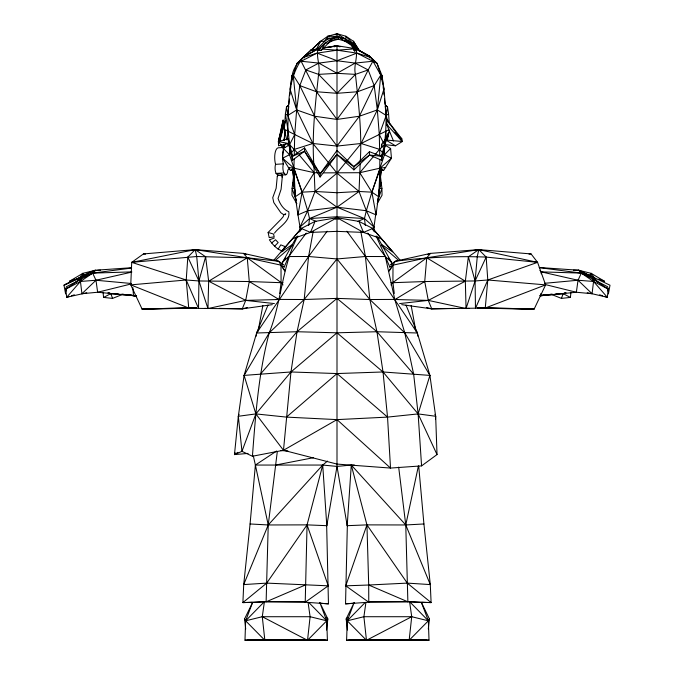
<?xml version="1.0" encoding="UTF-8"?>
<svg xmlns="http://www.w3.org/2000/svg" width="674" height="674" viewBox="0 0 674 674"><rect width="100%" height="100%" fill="white"/><g stroke="black" fill="none" stroke-linecap="round" stroke-linejoin="round"><path stroke-width="1.01" d="M308.675 225.47L309.543 218.561L307.664 210.718L302.104 192.166L289.517 154.708L289.525 144.826L288.245 131.548L285.405 113.898L286.467 107.115L288.674 104.858M327.48 461.083L322.72 465.052L307.058 524.878L305.229 602.227L328.457 603.853L326.595 522.535M353.901 169.89L353.909 166.731L369.436 151.709L381.56 156.292L381.543 160.227L369.478 155.037L353.909 166.731L337 154.464L320.091 173.841L320.099 177.001L337 154.464L353.901 169.89L369.478 155.037L369.436 151.709M320.099 177.001L304.522 151.254L304.564 147.935L292.44 156.292L292.457 160.227L304.522 151.254L320.091 173.841L337 150.445L353.909 166.731M418.706 466.088L423.921 523.968L430.29 584.585L431.107 602.607L407.871 601.806L368.771 602.227L345.543 603.853L347.405 522.535M374.643 231.915L373.994 227.045L376.067 211.737M196.496 307.858L142.239 308.903L196.496 307.858L142.256 309.433L130.756 284.875L131.708 262.354L143.444 253.929L195.207 249.607L196.724 256.516L198.914 280.957L198.527 308.389L242.269 308.861L272.288 304.648M291.952 79.549C291.497 66.718 301.868 58.183 310.748 50.601L320.563 41.299L327.842 36.236L337 33.7L345.863 36.236L353.437 41.299L359.469 50.601L369.335 56.06L377.086 63.415L381.99 75.488L383.986 88.985L386.185 115.439L385.755 131.548L384.475 144.826L384.483 154.708L371.896 192.166L366.336 210.718L364.457 218.561L365.325 225.47M277.317 451.487L268.235 524.962L266.129 601.806L242.893 602.607L243.71 584.585L250.079 523.968L255.387 465.052L253.348 455.995M299.357 231.915L300.006 227.045L297.975 214.88L307.664 210.718L337 207.196L366.336 210.718L376.025 214.88L379.504 188.45L379.858 159.797M313.848 164.355C311.784 134.32 315.339 104.217 318.566 74.376C320.723 65.707 315.811 57.138 318.103 48.747L320.091 48.427M294.176 158.752L293.898 168.155L295.305 196.724L297.975 214.88L302.104 192.166L314.219 172.704L313.941 166.444M294.268 155.618L294.698 134.547L296.67 109.938L299.812 85.606L305.827 69.953L318.869 63.086L337 60.736L356.9 53.103L371.003 57.576L380.759 75.151L383.986 88.985L377.33 109.938L361.087 143.486L337 173.108L314.977 191.475L307.664 210.718L300.006 227.045L301.514 228.503M326.57 630.038L327.834 618.985L319.779 602.43L326.747 620.805L327.396 640.207L244.982 640.207L245.639 620.805L252.607 602.43L264.419 601.638L304.85 601.638M369.15 601.638L409.581 601.638L421.393 602.43L428.361 620.805L429.018 640.207L346.604 640.207L347.253 620.805L354.221 602.43L346.166 618.985L347.43 630.038M360.202 163.31L359.023 191.475L366.336 210.718L373.994 227.045L372.486 228.503M360.295 161.221C362.039 132.23 358.517 103.181 355.434 74.376C353.277 65.707 358.189 57.138 355.897 48.747L337 45.731L323.073 47.955M377.844 199.639L378.695 196.724L380.01 169.073L383.557 170.547L391.451 158.213L390.6 148.457L384.475 144.826L379.302 134.547L377.33 109.938L374.188 85.606L368.173 69.953L355.131 63.086L337 60.736L317.1 53.103L302.997 57.576C285.085 81.31 289.264 111.918 287.318 139.729M435.505 419.38L435.665 416.271L429.902 375.401L417.375 332.998L406.009 305.095M380.835 170.252L379.504 188.45L378.518 193.455M286.669 139.855L284.352 129.282L285.405 113.898L287.815 115.439L294.698 134.547L312.913 143.486L337 146.081L361.087 143.486L388.864 129.737M423.921 523.968L405.765 524.962L366.942 524.878L347.203 525.678L351.28 465.052L354.423 465.052M326.536 623.846L326.747 620.805L327.834 618.985L326.342 617.578M284.816 271.142L278.674 261.242L247.265 257.805L195.207 249.607L187.827 257.089L186.218 279.996L188.737 308.018L198.527 308.389L186.218 279.996L131.708 262.354L195.207 249.607L243.474 253.382L278.674 261.242L283.678 264.756M539.284 267.629L581.333 273.122L607.628 286.753L608.234 289.138L607.308 297.293L592.075 293.729L576.363 292.246L540.514 295.776L540.666 293.746M381.492 147.564L381.754 144.228L388.283 135.533L388.249 133.46M267.991 305.095L256.626 332.998L244.098 375.401L255.876 413.912L283.484 450.274L337 464.083L390.516 468.068L421.579 465.886L437.022 454.579L435.665 416.271L418.124 413.912L387.533 417.105L337 419.616L283.484 450.274L252.421 456.239C255.581 414.805 258.546 373.16 269.238 332.83C281.833 301.337 281.833 266.045 297.9 235.951M390.928 282.768L424.73 281.538L475.086 280.957L487.782 279.996L545.611 284.875L485.263 308.018L431.731 308.861L428.285 300.393L424.73 281.538L426.735 257.805L430.526 253.382L478.793 249.607L531.07 253.929L537.574 262.354L545.611 284.875L534.238 308.903L531.744 309.433L477.504 307.858L534.238 308.903L477.504 307.858M283.746 144.396L282.549 158.213L290.443 170.547L293.99 169.073L302.104 192.166L314.977 191.475L337 192.722L359.023 191.475L371.896 192.166L378.695 196.724M284.099 140.344L284.63 134.261M396.042 299.534L428.285 300.393L466.046 308.549L475.086 280.957L477.276 256.516L478.793 249.607L537.574 262.354L487.782 279.996L475.473 308.389L475.086 280.957L468.379 256.794L478.793 249.607L486.173 257.089L537.574 262.354M283.484 450.274L290.974 371.972L297.049 331.734L304.159 299.526L308.599 256.499L313.132 231.73M381.063 170.429L380.481 176.495L381.914 188.341L379.504 188.45L381.198 169.789M399.025 137.665L401.898 140.731L401.898 138.987L387.213 120.09L386.8 124.639L393.473 140.984M485.263 308.018L487.782 279.996L486.173 257.089C455.885 255.884 425.404 257.367 395.326 261.242L390.322 264.756M283.805 144.261L283.4 148.457L289.517 154.708L294.454 149.35L312.913 143.486L337 173.108L359.023 191.475L337 207.196L309.543 218.561L300.006 227.045M284.209 140.074L285.119 130.646M277.317 176.108L276.138 188.299L272.734 197.718L273.804 202.571L280.856 212.748L283.872 214.829L283.19 216.683L280.814 219.505L268.109 232.454L269.204 237.577L274.183 236.86L273.585 234.047L268.109 232.454M282.313 176.639L281.092 189.284L278.042 198.459C279.853 203.708 283.358 209.53 288.792 211.746C290.46 221.392 279.322 226.498 274.495 233.111M387.668 121.371L386.185 115.439L377.33 109.938L380.759 75.151L377.086 63.415L369.335 56.06L355.897 48.747L337 50.196L317.1 53.103L296.914 63.415L293.241 75.151L296.67 109.938L312.913 143.486M248.057 453.417L234.468 454.596L238.335 416.271L244.098 375.401L269.238 332.83L304.159 299.526L337 258.951L365.401 256.499L385.326 256.55L391.383 262.119L392.032 264.082M377.33 109.938L359.368 116.231L337 119.433L314.632 116.231L296.67 109.938L287.815 115.439L288.784 106.214M288.994 104.167L289.534 99.044M289.963 94.95L290.182 92.902M290.612 88.808L290.831 86.752M291.151 83.686L292.011 75.488L293.241 75.151L299.812 85.606L314.632 116.231L337 146.081L359.368 116.231L374.188 85.606L380.759 75.151L381.99 75.488L382.849 83.686M550.978 294.218L561.434 298.405L570.415 297.411L570.962 292.213M252.607 602.43L244.552 618.985L245.639 620.805L262.279 616.718L307.529 640.3L310.107 616.718L308.111 602.64M347.658 617.578L346.166 618.985L347.253 620.805L363.893 616.718L411.721 616.718L428.361 620.805L409.581 601.638L411.721 616.718L409.143 640.3L428.361 620.805L429.448 618.985L421.393 602.43M256.28 336.124L256.626 332.998L258.698 329.392M428.302 629.027L429.448 618.985M587.222 292.769L592.075 293.729L593.558 281.462L592.825 278.623L608.234 289.138L607.628 290.941M279.727 293.51L281.083 282.524L280.991 265.152L247.265 257.805L196.724 256.516L131.708 262.354M590.862 276.273L591.216 273.366L578.688 270.24L539.31 267.511M468.379 256.794L465.346 281.201L466.046 308.549L469.171 308.355M262.279 616.718L264.419 601.638L245.639 620.805L264.857 640.3L262.279 616.718L310.107 616.718L326.747 620.805L307.529 640.3M365.889 602.64L363.893 616.718L366.471 640.3L411.721 616.718M594.274 280.367L594.569 278.303L591.814 276.517L578.688 270.24L573.439 270.215M292.011 75.488L290.014 88.985L296.67 109.938M250.079 523.968L268.235 524.962L307.058 524.878L326.797 525.678L337 466.416L337 217.719L315.019 221.409L301.261 228.461L273.61 260.434M381.214 184.263L381.543 182.418L379.504 188.45M282.246 264.149L282.617 262.119L296.72 236.641M258.142 330.976L262.852 305.516M608.395 293.923L609.995 285.228L578.688 270.24L581.333 273.122L593.558 281.462L608.234 289.138M246.381 254.545L243.474 253.382L247.265 257.805L249.27 281.538L245.715 300.393L242.269 308.861L219.379 308.355M252.194 602.27L242.893 602.607L266.719 583.111L307.058 524.878L328.246 585.824L266.719 583.111L243.71 584.585L268.235 524.962L255.387 465.052L322.72 465.052L337 466.416L351.28 465.052L366.942 524.878L345.754 585.824L368.703 585.015L407.871 601.806L405.765 524.962L418.394 466.063M387.179 140.546L389.42 130.293M281.344 131.337L283.535 124.639L278.396 141.523L279.626 141.279L283.535 124.639L283.122 120.09L278.396 141.523L278.564 145.786L288.573 143.511L288.219 138.793L278.396 141.523L283.4 148.457L289.525 144.826L294.698 134.547L284.352 129.282M279.424 138.718L278.834 140.731L283.122 120.09M417.72 336.124L417.375 332.998L376.951 331.734L337 332.804L290.974 371.972L255.876 413.912L241.958 451.344L234.468 454.596L234.965 452.591M381.543 160.227L385.427 144.691L385.781 139.981L402.336 141.523L387.213 120.09M86.778 292.769L66.692 297.293L65.766 289.138L66.372 286.753L92.667 273.122L131.641 268.033M369.478 155.037L381.56 156.292L385.781 139.981L395.436 145.786L402.336 141.523L386.8 124.639L388.241 126.173M304.117 58.065L304.665 56.06L310.613 50.188L318.103 48.747L302.997 57.576M300.739 230.373L301.261 228.461L310.512 232.404L337 231.359L363.488 232.404L381.501 238.866L400.39 260.434M277.958 299.534L245.715 300.393L207.954 308.549L198.914 280.957L205.621 256.794L195.207 249.607M279.626 141.279L285.456 121.101M280.595 134.699L283.535 124.639M421.579 465.886L418.124 413.912L429.902 375.401L404.762 332.83L394.779 299.433L385.326 256.55L376.1 235.951M349.747 42.572L351.474 43.111L356.234 50.769L351.474 43.111L345.417 39.058L338.323 37.036L331.001 39.058L325.171 43.111L317.328 50.558L321.447 50.221L328.423 43.111L332.627 40.297M278.834 138.987L280.713 133.25M281.968 264.082L282.617 262.119L285.666 257.881M381.56 156.292L385.427 144.691L395.436 145.786M280.055 136.637L278.396 141.523L288.573 143.511L292.44 156.292L304.522 151.254M280.713 134.682L285.338 121.008M377.752 200.709L381.914 188.341L382.048 195.19L377.128 203.75M376.025 214.88L371.896 192.166L380.01 169.073M252.421 456.239L241.958 451.344L238.335 416.271L239.051 414.308M561.434 298.405L563.178 293.67L565.073 292.811M283.586 249.153L292.499 238.866L310.512 232.404L315.019 221.409M285.405 143.638L283.4 148.457L281.513 144.868M284.192 267.005L288.674 256.55L306.24 233.12M277.899 175.307L276.062 173.429A6.42 2.46 86.4 0 1 275.565 164.363L275.102 162.266A11.231 4.297 86.4 0 1 278.303 147.8L285.127 147.37M289.643 168.037A11.231 4.297 86.4 0 1 288.683 169.25L287.823 170.059A6.42 2.46 86.4 0 1 285.709 174.81L283.864 172.932A6.42 2.46 86.4 0 1 283.375 163.875L282.912 161.768A11.231 4.297 86.4 0 1 283.291 150.841M299.997 231.266L301.261 228.461L292.499 238.866M475.086 280.957L486.173 257.089M598.023 282.212L594.569 278.303L581.333 273.122L578.022 280.249L576.363 292.246L545.401 284.588M368.173 69.953L357.523 91.748L337 119.433L316.477 91.748L301.135 61.25L318.869 63.086L337 73.323L355.434 74.376L368.173 69.953L372.865 61.25L377.086 63.415M384.896 140.453L388.982 132.306M316.367 49.295L320.563 41.299L324.624 41.299L329.51 37.988M347.144 41.763L338.323 39.202L331.001 39.058L328.423 43.111L325.171 43.111L321.447 50.221L317.218 50.221M299.745 231.19L301.261 228.461M285.094 214.77L285.784 213.852L283.965 214.576M278.109 249.212L280.788 244.864L284.765 246.448L282.903 251.116C276.938 249.591 272.776 244.645 269.373 239.818L274.276 238.04M338.971 36.371L327.842 36.236L324.624 41.299L316.628 49.446M389.184 271.142L395.326 261.242L430.526 253.382L427.619 254.545M79.313 278.295L82.784 273.366L95.312 270.24L131.582 267.721M389.353 270.19L393.009 265.152L426.735 257.805L478.793 249.607M327.126 231.207L308.599 256.499L256.626 332.998L297.049 331.734L337 332.804L383.026 371.972L418.124 413.912L437.022 454.579M335.762 219.404L337 217.719L358.981 221.409L372.739 228.461L392.782 251.891L381.4 244.384M390.979 284.942L392.917 282.524L426.735 257.805L465.346 281.201L428.285 300.393L399.606 303.578M282.558 250.315L281.218 251.891L292.6 244.384M373.615 156.36L359.781 172.704L323.537 172.873M374.938 154.801L379.546 149.35L384.475 144.826L388.283 135.533L387.954 133.797M244.098 375.401L260.349 374.18L297.049 331.734L337 298.388L369.841 299.526L397.736 299.399M75.977 282.212C81.857 275.186 91.445 270.148 100.561 270.215M268.235 524.962L322.72 465.052L326.797 525.678M66.372 290.941L65.766 289.138L80.442 281.462L92.667 273.122L95.312 270.24L92.523 271.487M589.101 275.632L591.216 273.366L604.612 281.328L599.06 278.994M274.672 246.162L278.16 242.539L275.514 239.767L271.639 242.985M355.434 74.376L337 93.307L316.477 91.748L299.812 85.606M361.087 143.486L379.546 149.35L384.483 154.708L390.6 148.457M347.464 623.846L347.253 620.805L365.316 602.371M288.59 105.068L286.467 107.115L287.815 115.439M65.766 289.138L81.175 278.623L80.442 281.462L81.925 293.729L95.978 280.249L131.75 272.094M296.914 63.415L304.665 56.06L318.103 48.747M311.506 49.884L320.563 41.299M317.328 50.558L325.171 43.111M282.617 262.119L288.674 256.55L308.599 256.499L337 258.951L369.841 299.526L404.762 332.83L413.651 374.18L418.124 413.912M275.135 260.552L292.373 245.656M238.335 416.271L255.876 413.912L286.467 417.105L337 373.556L383.026 371.972L429.902 375.401M282.684 250.239L283.51 249.599M328.246 585.824L305.229 602.227L266.129 601.806L305.297 585.015M290.443 170.547L293.898 168.155L314.219 172.704L321.464 172.83M296.156 199.639L295.305 196.724L302.104 192.166M234.468 454.596L237.855 452.338M255.387 465.052L276.61 451.007M385.326 104.858L387.533 107.115L388.595 113.898L386.185 115.439L379.302 134.547L379.732 155.618M395.908 298.961L424.73 281.538M84.899 275.632L82.784 273.366L69.388 281.328L74.94 278.994M335.332 34.652L337 33.7L353.437 44.004L354.751 45.562M336.697 37.963L338.323 37.036L351.474 45.276L352.746 46.792M310.512 232.404L337 217.719L363.488 232.404L372.739 228.461L381.501 238.866M103.038 292.213L103.585 297.411L110.822 293.67L114.833 293.51M95.312 270.24L64.005 285.228L65.605 293.923M289.517 154.708L282.549 158.213L293.898 168.155L288.303 167.506M389.311 266.921L393.009 265.152L392.917 282.524L394.273 293.51M357.827 221.417L364.457 218.561L373.994 227.045M103.585 297.411L112.566 298.405L123.022 294.218M356.302 50.558L354.187 50.356L356.007 50.592M131.742 271.892L92.667 273.122L79.431 278.303L79.726 280.367M334.043 46.851L337 45.731L339.957 46.851M374.188 85.606L357.523 91.748L337 93.307L318.566 74.376L305.827 69.953M69.574 296.366L66.692 297.293L80.442 281.462L95.978 280.249L131.548 283.51M71.503 295.751L74.384 294.816M566.076 292.811L563.178 293.67L539.891 295.743M356.411 49.573L353.437 44.004L345.863 36.236L345.863 38.94L337 36.404L327.842 38.94L327.842 36.236M242.269 308.861L247.341 307.563M130.604 284.099L97.637 292.246L81.925 293.729M475.734 250.298L477.773 249.835M328.963 47.424L337 45.731L337 216.75L309.543 218.561L316.173 221.417M275.582 465.052L313.452 457.705M319.746 48.646L310.613 50.188L314.143 50.188M323.806 47.955L337 45.731M541.98 295.153L544.028 294.841M540.514 295.776L547.701 294.883M549.748 294.622L552.832 294.243M555.907 293.864L558.99 293.476M540 295.616L546.243 294.875M549.361 294.504L551.442 294.26M385.697 167.506L380.102 168.155L359.781 172.704L371.896 192.166M529.006 254.123L531.07 253.929M544.541 283.316L578.022 280.249L593.558 281.462L607.308 297.293L604.426 296.366M345.543 603.853L354.634 603.137M142.256 309.433L147.48 309.029M260.349 374.18L290.974 371.972L337 373.556L387.533 417.105L390.516 468.068L337 419.616L286.467 417.105M275.582 164.346L283.383 163.849M276.062 173.429L283.864 172.932M281.799 175.063L285.709 174.81M244.982 640.207L327.396 640.207M346.604 640.207L429.018 640.207M318.566 74.376L337 73.323L355.131 63.086L372.865 61.25L356.9 53.103L337 50.196L322.298 49.067M345.754 585.824L368.771 602.227L368.703 585.015L407.281 583.111L430.29 584.585L405.765 524.962L398.671 467.116M401.712 304.648L431.731 308.861L454.621 308.355M286.189 640.014L246.97 640.089L325.416 640.089M348.584 640.089L427.03 640.089L387.811 640.047M283.072 282.768L249.27 281.538L198.914 280.957L186.218 279.996L130.756 284.875L188.737 308.018M276.264 299.399L304.159 299.526L337 298.388L376.951 331.734L413.651 374.18M581.333 273.122L541.23 271.866L539.899 270.367M421.806 602.27L431.107 602.607L407.281 583.111L366.942 524.878L368.703 585.015M559.167 293.51L563.178 293.67L570.415 297.411M295.482 193.455L294.496 188.45L292.086 188.341L293.519 176.495L293.165 170.252M280.586 450.586L287.899 450.914M92.667 273.122L95.978 280.249L97.637 292.246L136.62 295.953M204.829 308.355L207.954 308.549L208.654 281.201L205.621 256.794M337 216.75L364.457 218.561L337 207.196L314.977 191.475L314.219 172.704L299.062 154.801M126.299 294.883L136.291 295.97M526.52 309.029L531.744 309.433M319.366 603.137L328.457 603.853M136.131 295.928L110.822 293.67L107.924 292.811M143.444 253.929L145.533 254.132M354.33 50.424L356.024 50.609L354.019 48.309M274.394 303.578L245.715 300.393L208.654 281.201L247.265 257.805L281.083 282.524L283.021 284.942M122.558 294.26L124.639 294.504M127.757 294.875L136.081 295.861L134.067 295.473M115.01 293.476L118.093 293.864M121.168 294.243L124.252 294.622M129.972 294.841L132.02 295.153M196.227 249.835L198.266 250.298M426.659 307.563L431.731 308.861M599.616 294.816L602.497 295.751M578.688 270.24L581.477 271.487M108.927 292.811L110.822 293.67L112.566 298.405M284.689 266.921L280.991 265.152L284.647 270.19M384.483 154.708L391.451 158.213L380.102 168.155L383.557 170.547M371.003 57.576L355.897 48.747L369.335 56.06L369.883 58.065M249.27 281.538L278.092 298.961M381.627 245.656L398.865 260.552M395.107 132.534L401.898 138.987M592.075 293.729L578.022 280.249L541.23 271.866L541.256 273.821M385.41 105.068L387.533 107.115L386.185 115.439L385.216 106.214M347.253 620.805L366.471 640.3M308.684 602.371L326.747 620.805M351.474 45.276L351.474 43.111L354.642 51.216L351.474 45.276L345.417 39.058L345.417 41.224M351.28 465.052L405.765 524.962M297.748 153.242L288.303 143.301M358.029 49.463L359.335 51.022L353.437 41.299L353.437 44.004M367.76 233.12L385.326 256.55L389.808 267.005M337 217.719L338.238 219.404M346.874 231.207L365.401 256.499L417.375 332.998L415.302 329.392M388.334 257.881L391.383 262.119L391.754 264.149M591.216 273.366L594.687 278.295M304.564 147.935L320.091 173.841M296.872 203.75L291.952 195.19L292.086 188.341L296.248 200.709M373.261 230.373L372.739 228.461L374.255 231.19M377.28 236.641L391.383 262.119M187.827 257.089L198.914 280.957M372.739 228.461L374.003 231.266M358.981 221.409L363.488 232.404M353.437 41.299L356.681 49.59M434.949 414.308L435.665 416.271M295.305 196.724L294.496 188.45L292.457 182.418L292.786 184.263M287.714 143.705L288.346 145.626M288.219 138.793L292.44 156.292M288.573 143.511L292.457 160.227M411.148 305.516L415.858 330.976M360.868 231.73L365.401 256.499L369.841 299.526L376.951 331.734L383.026 371.972L387.533 417.105M337 466.416L347.203 525.678M82.784 273.366L83.138 276.273M244.552 618.985L245.698 629.027M385.755 131.548L386.564 138.709M383.169 86.752L383.388 88.808M383.818 92.902L384.037 94.95M384.466 99.044L385.006 104.167M292.937 170.429L294.496 188.45L293.99 169.073M381.754 144.228L382.015 147.092M292.802 169.789L294.496 188.45M132.896 287.663L133.486 295.776M388.595 113.898L389.294 124.151M381.99 75.488L382.048 79.549M297.933 211.737L297.975 214.88M338.323 37.036L338.323 39.202L331.001 41.224L331.001 39.058M337 33.7L337 36.404M277.385 176.361A2.511 0.944 6 0 1 280.241 175.484A2.511 0.944 6 0 1 281.934 177.068M278.143 175.291A2.511 0.944 6 0 1 278.135 174.01A2.511 0.944 6 0 1 281.496 174.195A2.511 0.944 6 0 1 282.094 175.51M66.406 283.855L64.005 285.228L82.186 276.517L66.406 283.855"/></g></svg>
